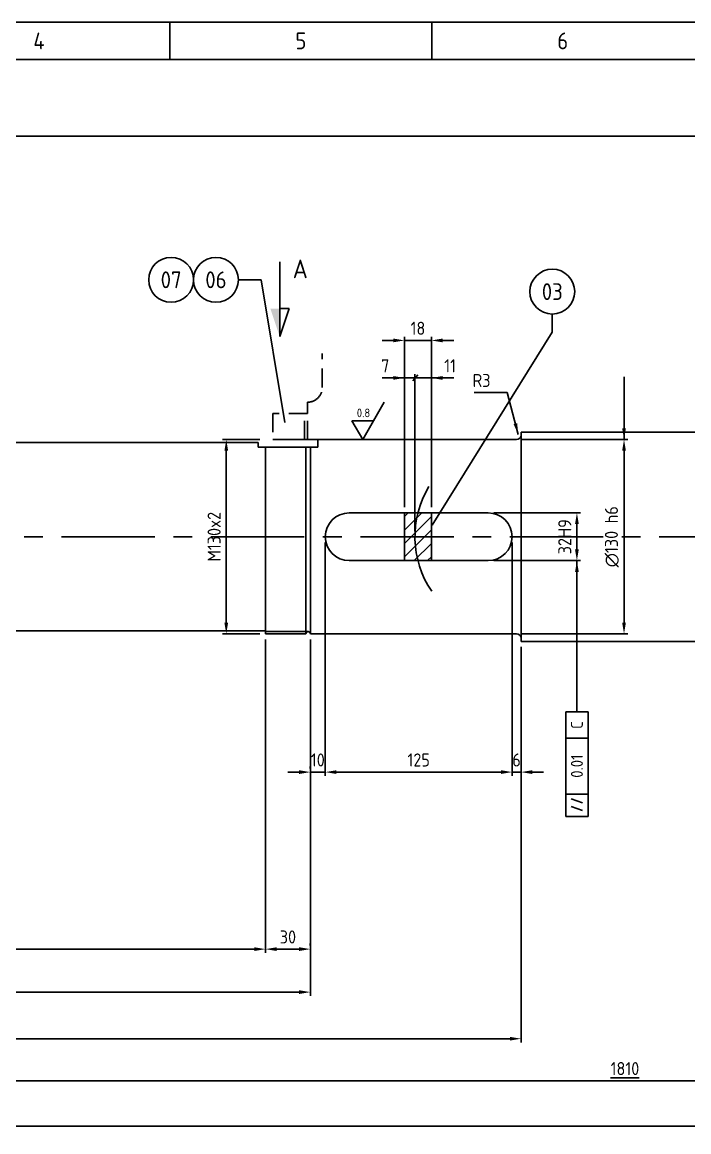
# Model space of a CAD drawing. Extents: x -1071 to 2610, y 0 to 1485.
# Drawn here: x 602 to 1048, y 742 to 1485 of the extents above; entities that cross this region are included whole.
import ezdxf
from ezdxf.enums import TextEntityAlignment as Align

# ---------------------------------------------------------------- set-up
doc = ezdxf.new("R2010")
doc.units = 0
doc.header["$LTSCALE"] = 50
doc.header["$PDMODE"] = 3
doc.header["$PDSIZE"] = 15
doc.linetypes.add('CENTER', pattern=[2, 1.25, -0.25, 0.25, -0.25])
doc.linetypes.add('HIDDEN', pattern=[0.375, 0.25, -0.125])
doc.layers.get('0').update_dxf_attribs({"linetype": 'CONTINUOUS'})
doc.layers.get('DEFPOINTS').update_dxf_attribs({"linetype": 'CONTINUOUS'})
for name, color, linetype in [('111', 1, 'CONTINUOUS'), ('112', 2, 'CONTINUOUS'), ('113', 3, 'CONTINUOUS'), ('114', 4, 'CONTINUOUS'), ('121', 1, 'HIDDEN'), ('131', 1, 'CENTER'), ('212', 2, 'CONTINUOUS'), ('213', 3, 'CONTINUOUS'), ('214', 4, 'CONTINUOUS'), ('412', 2, 'CONTINUOUS'), ('511', 1, 'CONTINUOUS'), ('KADER', 7, 'CONTINUOUS'), ('KADERTXT', 7, 'CONTINUOUS'), ('TITLEBLK', 7, 'CONTINUOUS')]:
    doc.layers.add(name, color=color, linetype=linetype)
doc.styles.add('ISO', font='ISO')
doc.styles.add('ISO35', font='isocp.shx', dxfattribs={"height": 8.75})
doc.styles.add('ISO50', font='isocp.shx', dxfattribs={"height": 12.5})
doc.dimstyles.new('STD', dxfattribs={"dimscale": 2.5, "dimtxt": 8.75, "dimasz": 3, "dimexe": 1, "dimexo": 1.5, "dimgap": 1.5, "dimtad": 1, "dimdec": 1, "dimzin": 13, "dimtxsty": 'ISO35', "dimcen": 3, "dimdle": 1.25, "dimclrd": 2, "dimclre": 2, "dimclrt": 3, "dimazin": 3, "dimtfac": 1, "dimtdec": 1, "dimtix": 1, "dimtmove": 0, "dimatfit": 3, "dimtolj": 1, "dimtzin": 13})

# ---------------------------------------------------------------- blocks, each defined once
blk = doc.blocks.new('KADER')
at = {"layer": 'KADER', "color": 4, "linetype": 'CONTINUOUS'}
for p, q in [((280.33, 594), (280.33, 584)), ((350.42, 594), (350.42, 584))]:
    blk.add_line(p, q, dxfattribs=at)
at = {"layer": 'KADER', "color": 1, "linetype": 'CONTINUOUS'}
blk.add_lwpolyline([(841, 0), (841, 594), (0, 594), (0, 0)], close=True, dxfattribs=at)
at = {"layer": 'KADER', "color": 5, "linetype": 'CONTINUOUS'}
blk.add_lwpolyline([(831, 10), (831, 584), (10, 584), (10, 10)], close=True, dxfattribs=at)
at = {"layer": 'KADER', "color": 4, "linetype": 'CONTINUOUS', "style": 'ISO50'}
for s, p in [('4', (245.29, 589)), ('5', (315.38, 589)), ('6', (385.46, 589))]:
    blk.add_text(s, height=4.5, dxfattribs=at).set_placement(p, align=Align.MIDDLE)
blk = doc.blocks.new('A1')
blk.add_blockref('KADER', (0, 0))
at = {"layer": 'KADERTXT', "color": 2, "linetype": 'CONTINUOUS', "style": 'ISO', "flags": 8}
for tag, p, height in [('WNR5', (659, 114.5), 2), ('WDAT5', (672.5, 114.5), 2), ('WGET5', (692.5, 114.5), 2), ('WOMS5', (713, 114.5), 2), ('WNR4', (659, 109.5), 2), ('WDAT4', (672.5, 109.5), 2), ('WGET4', (692.5, 109.5), 2), ('WOMS4', (713, 109.5), 2), ('WNR3', (659, 104.5), 2), ('WDAT3', (672.5, 104.5), 2), ('WGET3', (692.5, 104.5), 2), ('WOMS3', (713, 104.5), 2), ('WNR2', (659, 99.5), 2), ('WDAT2', (672.5, 99.5), 2), ('WGET2', (692.5, 99.5), 2), ('WOMS2', (713, 99.5), 2), ('WNR1', (659, 94.5), 2), ('WDAT1', (672.5, 94.5), 2), ('WGET1', (692.5, 94.5), 2), ('WOMS1', (713, 94.5), 2), ('DATUM', (695, 68), 2), ('GET', (726, 68), 2), ('SCHAAL', (652.88, 58), 2), ('TLCL', (809.37, 58.66), 2.25)]:
    blk.add_attdef(tag, p, '', height=height, dxfattribs=at)
at = {"layer": 'KADERTXT', "color": 4, "linetype": 'CONTINUOUS', "style": 'ISO50', "flags": 8}
for tag, p in [('TITEL1', (655, 45)), ('TITEL2', (655, 37.5)), ('TITEL3', (655, 30.5)), ('CLIENTTEKNR', (783, 30)), ('CLIENTREV', (823.5, 30)), ('TEKNR', (783, 15)), ('REVCODE', (824, 15))]:
    blk.add_attdef(tag, p, '', height=4.5, dxfattribs=at)
at = {"layer": 'KADERTXT', "color": 3, "linetype": 'CONTINUOUS', "style": 'ISO35', "flags": 8}
for tag, p in [('OPDR1', (731, 46)), ('REFNR', (790, 46)), ('OPDR2', (731, 40.5)), ('OPDR3', (731, 35)), ('OPDR4', (731, 30))]:
    blk.add_attdef(tag, p, '', height=3.2, dxfattribs=at)
blk = doc.blocks.new('*D8')
at = {"color": 2, "linetype": 'BYBLOCK'}
for p, q in [((1006.02, 1131.74), (1076.67, 1131.74)), ((1074.17, 1124.24), (1074.17, 1009.24)), ((1006.02, 1001.74), (1076.67, 1001.74))]:
    blk.add_line(p, q, dxfattribs=at)
for points in [[(1072.92, 1124.24), (1075.42, 1124.24), (1074.17, 1131.74)], [(1072.92, 1009.24), (1075.42, 1009.24), (1074.17, 1001.74)]]:
    blk.add_solid(points, dxfattribs=at)
at = {"layer": 'DEFPOINTS', "color": 0, "linetype": 'BYBLOCK'}
for p in [(1002.27, 1131.74), (1002.27, 1001.74), (1074.17, 1001.74)]:
    blk.add_point(p, dxfattribs=at)
at = {"color": 3, "linetype": 'BYBLOCK', "insert": (1066.04, 1066.74), "char_height": 8.75, "attachment_point": 5, "rotation": 90, "style": 'ISO35'}
blk.add_mtext('\\A1;∅130 h6', dxfattribs=at)
blk = doc.blocks.new('*D18')
at = {"color": 2, "linetype": 'BYBLOCK'}
for p, q in [((830.52, 1131.74), (805.52, 1131.74)), ((808.02, 1124.24), (808.02, 1009.24)), ((830.52, 1001.74), (805.52, 1001.74))]:
    blk.add_line(p, q, dxfattribs=at)
for points in [[(806.77, 1124.24), (809.27, 1124.24), (808.02, 1131.74)], [(806.77, 1009.24), (809.27, 1009.24), (808.02, 1001.74)]]:
    blk.add_solid(points, dxfattribs=at)
at = {"layer": 'DEFPOINTS', "color": 0, "linetype": 'BYBLOCK'}
for p in [(834.27, 1131.74), (808.02, 1001.74), (834.27, 1001.74)]:
    blk.add_point(p, dxfattribs=at)
at = {"color": 3, "linetype": 'BYBLOCK', "insert": (799.9, 1066.74), "char_height": 8.75, "attachment_point": 5, "rotation": 90, "style": 'ISO35'}
blk.add_mtext('\\A1;M130x2', dxfattribs=at)
blk = doc.blocks.new('*D19')
at = {"color": 2, "linetype": 'BYBLOCK'}
for p, q in [((987.02, 1082.74), (1045.14, 1082.74)), ((1042.64, 1075.24), (1042.64, 1058.24)), ((987.02, 1050.74), (1045.14, 1050.74))]:
    blk.add_line(p, q, dxfattribs=at)
for points in [[(1041.39, 1075.24), (1043.89, 1075.24), (1042.64, 1082.74)], [(1041.39, 1058.24), (1043.89, 1058.24), (1042.64, 1050.74)]]:
    blk.add_solid(points, dxfattribs=at)
at = {"layer": 'DEFPOINTS', "color": 0, "linetype": 'BYBLOCK'}
for p in [(983.27, 1082.74), (983.27, 1050.74), (1042.64, 1050.74)]:
    blk.add_point(p, dxfattribs=at)
at = {"color": 3, "linetype": 'BYBLOCK', "insert": (1034.51, 1066.74), "char_height": 8.75, "attachment_point": 5, "rotation": 90, "style": 'ISO35'}
blk.add_mtext('\\A1;32H9', dxfattribs=at)
blk = doc.blocks.new('*D20')
at = {"color": 2, "linetype": 'BYBLOCK'}
for p, q in [((919.77, 1198.12), (912.27, 1198.12)), ((927.27, 1086.49), (927.27, 1200.62)), ((945.27, 1198.12), (927.27, 1198.12)), ((945.27, 1086.49), (945.27, 1200.62)), ((952.77, 1198.12), (960.27, 1198.12))]:
    blk.add_line(p, q, dxfattribs=at)
for points in [[(919.77, 1199.37), (919.77, 1196.87), (927.27, 1198.12)], [(952.77, 1199.37), (952.77, 1196.87), (945.27, 1198.12)]]:
    blk.add_solid(points, dxfattribs=at)
at = {"layer": 'DEFPOINTS', "color": 0, "linetype": 'BYBLOCK'}
for p in [(927.27, 1198.12), (927.27, 1082.74), (945.27, 1082.74)]:
    blk.add_point(p, dxfattribs=at)
at = {"color": 3, "linetype": 'BYBLOCK', "insert": (936.27, 1206.24), "char_height": 8.75, "attachment_point": 5, "style": 'ISO35'}
blk.add_mtext('\\A1;18', dxfattribs=at)
blk = doc.blocks.new('F20')
at = {"layer": '114', "color": 4, "linetype": 'CONTINUOUS'}
for p, q in [((0, 0), (-20, 0)), ((-7.5, 2.5), (-7.5, 0)), ((0, 0), (-7.5, 2.5))]:
    blk.add_line(p, q, dxfattribs=at)
blk.add_solid([(0, 0), (-7.5, 0), (-7.5, -2.5)], dxfattribs=at)
blk = doc.blocks.new('*D32')
at = {"color": 2, "linetype": 'BYBLOCK'}
for p, q in [((764.76, 1071.89), (764.76, 862.18)), ((100.26, 887.64), (100.26, 862.18)), ((107.76, 864.68), (757.26, 864.68))]:
    blk.add_line(p, q, dxfattribs=at)
for points in [[(107.76, 865.93), (107.76, 863.43), (100.26, 864.68)], [(757.26, 865.93), (757.26, 863.43), (764.76, 864.68)]]:
    blk.add_solid(points, dxfattribs=at)
at = {"layer": 'DEFPOINTS', "color": 0, "linetype": 'BYBLOCK'}
for p in [(764.76, 1075.64), (100.26, 891.39), (764.76, 864.68)]:
    blk.add_point(p, dxfattribs=at)
at = {"color": 3, "linetype": 'BYBLOCK', "insert": (432.51, 872.8), "char_height": 8.75, "attachment_point": 5, "style": 'ISO35'}
blk.add_mtext('\\A1;664.5', dxfattribs=at)
blk = doc.blocks.new('*D33')
at = {"color": 2, "linetype": 'BYBLOCK'}
for p, q in [((794.76, 1071.89), (794.76, 833.42)), ((100.26, 860.93), (100.26, 833.42)), ((107.76, 835.92), (787.26, 835.92))]:
    blk.add_line(p, q, dxfattribs=at)
for points in [[(107.76, 837.17), (107.76, 834.67), (100.26, 835.92)], [(787.26, 837.17), (787.26, 834.67), (794.76, 835.92)]]:
    blk.add_solid(points, dxfattribs=at)
at = {"layer": 'DEFPOINTS', "color": 0, "linetype": 'BYBLOCK'}
for p in [(794.76, 1075.64), (100.26, 864.68), (794.76, 835.92)]:
    blk.add_point(p, dxfattribs=at)
at = {"color": 3, "linetype": 'BYBLOCK', "insert": (447.51, 844.05), "char_height": 8.75, "attachment_point": 5, "style": 'ISO35'}
blk.add_mtext('\\A1;694.5', dxfattribs=at)
blk = doc.blocks.new('*D34')
at = {"color": 2, "linetype": 'BYBLOCK'}
for p, q in [((935.76, 1066.89), (935.76, 802.22)), ((100.26, 832.17), (100.26, 802.22)), ((107.76, 804.72), (928.26, 804.72))]:
    blk.add_line(p, q, dxfattribs=at)
for points in [[(107.76, 805.97), (107.76, 803.47), (100.26, 804.72)], [(928.26, 805.97), (928.26, 803.47), (935.76, 804.72)]]:
    blk.add_solid(points, dxfattribs=at)
at = {"layer": 'DEFPOINTS', "color": 0, "linetype": 'BYBLOCK'}
for p in [(935.76, 1070.64), (100.26, 835.92), (935.76, 804.72)]:
    blk.add_point(p, dxfattribs=at)
at = {"color": 3, "linetype": 'BYBLOCK', "insert": (518.01, 812.85), "char_height": 8.75, "attachment_point": 5, "style": 'ISO35'}
blk.add_mtext('\\A1;835.5', dxfattribs=at)
blk = doc.blocks.new('*D36')
at = {"color": 2, "linetype": 'BYBLOCK'}
for p, q in [((834.27, 842.87), (834.27, 841.62)), ((841.77, 839.12), (856.77, 839.12)), ((864.27, 842.87), (864.27, 841.62))]:
    blk.add_line(p, q, dxfattribs=at)
for points in [[(841.77, 840.37), (841.77, 837.87), (834.27, 839.12)], [(856.77, 840.37), (856.77, 837.87), (864.27, 839.12)]]:
    blk.add_solid(points, dxfattribs=at)
at = {"layer": 'DEFPOINTS', "color": 0, "linetype": 'BYBLOCK'}
for p in [(834.27, 839.12), (864.27, 839.12), (864.27, 839.12)]:
    blk.add_point(p, dxfattribs=at)
at = {"color": 3, "linetype": 'BYBLOCK', "insert": (849.27, 847.25), "char_height": 8.75, "attachment_point": 5, "style": 'ISO35'}
blk.add_mtext('\\A1;30', dxfattribs=at)
blk = doc.blocks.new('*D42')
at = {"color": 2, "linetype": 'BYBLOCK'}
for p, q in [((874.27, 1062.99), (874.27, 906.74)), ((999.27, 1062.99), (999.27, 906.74)), ((881.77, 909.24), (991.77, 909.24))]:
    blk.add_line(p, q, dxfattribs=at)
for points in [[(881.77, 910.49), (881.77, 907.99), (874.27, 909.24)], [(991.77, 910.49), (991.77, 907.99), (999.27, 909.24)]]:
    blk.add_solid(points, dxfattribs=at)
at = {"layer": 'DEFPOINTS', "color": 0, "linetype": 'BYBLOCK'}
for p in [(874.27, 1066.74), (999.27, 1066.74), (999.27, 909.24)]:
    blk.add_point(p, dxfattribs=at)
at = {"color": 3, "linetype": 'BYBLOCK', "insert": (936.77, 917.36), "char_height": 8.75, "attachment_point": 5, "style": 'ISO35'}
blk.add_mtext('\\A1;125', dxfattribs=at)
blk = doc.blocks.new('*D43')
at = {"color": 2, "linetype": 'BYBLOCK'}
for p, q in [((991.77, 909.24), (984.27, 909.24)), ((999.27, 909.24), (1005.27, 909.24)), ((1005.27, 906.59), (1005.27, 906.74)), ((1012.77, 909.24), (1020.27, 909.24))]:
    blk.add_line(p, q, dxfattribs=at)
for points in [[(991.77, 910.49), (991.77, 907.99), (999.27, 909.24)], [(1012.77, 910.49), (1012.77, 907.99), (1005.27, 909.24)]]:
    blk.add_solid(points, dxfattribs=at)
at = {"layer": 'DEFPOINTS', "color": 0, "linetype": 'BYBLOCK'}
for p in [(999.27, 1066.74), (1005.27, 910.34), (1005.27, 909.24)]:
    blk.add_point(p, dxfattribs=at)
at = {"color": 3, "linetype": 'BYBLOCK', "insert": (1002.27, 917.36), "char_height": 8.75, "attachment_point": 5, "style": 'ISO35'}
blk.add_mtext('\\A1;6', dxfattribs=at)
blk = doc.blocks.new('*D44')
at = {"color": 2, "linetype": 'BYBLOCK'}
for p, q in [((856.77, 909.24), (849.27, 909.24)), ((864.27, 912.99), (864.27, 911.74)), ((874.27, 909.24), (864.27, 909.24)), ((874.27, 912.99), (874.27, 911.74)), ((881.77, 909.24), (889.27, 909.24))]:
    blk.add_line(p, q, dxfattribs=at)
for points in [[(856.77, 910.49), (856.77, 907.99), (864.27, 909.24)], [(881.77, 910.49), (881.77, 907.99), (874.27, 909.24)]]:
    blk.add_solid(points, dxfattribs=at)
at = {"layer": 'DEFPOINTS', "color": 0, "linetype": 'BYBLOCK'}
for p in [(864.27, 909.24), (864.27, 909.24), (874.27, 909.24)]:
    blk.add_point(p, dxfattribs=at)
at = {"color": 3, "linetype": 'BYBLOCK', "insert": (869.27, 917.36), "char_height": 8.75, "attachment_point": 5, "style": 'ISO35'}
blk.add_mtext('\\A1;10', dxfattribs=at)
blk = doc.blocks.new('I32')
at = {"layer": '113', "color": 3, "linetype": 'CONTINUOUS'}
for p, q in [((0, 0), (5.77, 10)), ((-2.89, 5), (2.89, 5)), ((0, 0), (-2.89, 5))]:
    blk.add_line(p, q, dxfattribs=at)
at = {"layer": '212', "color": 2, "linetype": 'CONTINUOUS', "style": 'ISO', "flags": 8}
blk.add_attdef('RUW', text='', height=2.3, dxfattribs=at).set_placement((2, 6), align=Align.RIGHT)
blk = doc.blocks.new('POSNR')
at = {"layer": '114', "color": 4, "linetype": 'CONTINUOUS'}
blk.add_circle((0, 0), 6, dxfattribs=at)
at = {"layer": '113', "color": 3, "linetype": 'CONTINUOUS', "style": 'ISO35', "flags": 1}
for tag, p in [('AANTAL', (0, -11)), ('BENAMING', (0, -16)), ('LENGTE', (0, -21)), ('MATERIAAL', (0, -26)), ('GEWICHT', (0, -31)), ('OPMERKINGEN', (0, -36))]:
    blk.add_attdef(tag, p, '', height=3.2, dxfattribs=at)
blk = doc.blocks.new('AB36')
at = {"layer": '112', "color": 2, "linetype": 'CONTINUOUS'}
for p, q in [((-33, 3), (-5, 3)), ((-33, 3), (-33, -3)), ((-27, 3), (-27, -3)), ((-12, 3), (-12, -3)), ((-5, 3), (-5, -3)), ((-5, 0), (0, 0)), ((-33, -3), (-5, -3))]:
    blk.add_line(p, q, dxfattribs=at)
at = {"layer": '113', "color": 3, "linetype": 'CONTINUOUS'}
for p, q in [((-31.35, -1.5), (-30.26, 1.5)), ((-29.35, -1.5), (-28.26, 1.5))]:
    blk.add_line(p, q, dxfattribs=at)
at = {"layer": '113', "color": 3, "linetype": 'CONTINUOUS', "style": 'ISO', "flags": 8}
for tag, p in [('TOL', (-19.5, 0)), ('REF', (-8.5, 0))]:
    blk.add_attdef(tag, text='', height=3.2, dxfattribs=at).set_placement(p, align=Align.MIDDLE)

msp = doc.modelspace()

# ---------------------------------------------------------------- hatches: boundary and pattern name
at = {"layer": '511'}
h = msp.add_hatch(dxfattribs=at)
h.set_pattern_fill('ANSI31', color=256, scale=2, style=0)
h.paths.add_polyline_path([(875.7579, 1140.6411), (875.7579, 1156.6411), (857.7579, 1156.6411), (857.7579, 1140.6411)])
h.paths.add_polyline_path([(875.7579, 1140.6411), (857.7579, 1140.6411), (857.7579, 1124.6411), (875.7579, 1124.6411)])

# ---------------------------------------------------------------- linework, layer by layer
at = {"color": 2, "linetype": 'BYBLOCK'}
for p, q in [((472.7579, 1408.8224), (1838.0609, 1408.8224)), ((857.7579, 1248.4641), (857.7579, 1244.4314)), ((864.7579, 1144.3911), (864.7579, 1249.4314)), ((875.7579, 1164.1411), (875.7579, 1249.4314)), ((850.2579, 1246.9314), (842.7579, 1246.9314)), ((857.2579, 1246.9314), (849.7579, 1246.9314)), ((864.7579, 1246.9314), (857.7579, 1246.9314)), ((875.7579, 1246.9314), (864.7579, 1246.9314)), ((872.2579, 1246.9314), (879.7579, 1246.9314)), ((883.2579, 1246.9314), (890.7579, 1246.9314)), ((107.7579, 776.5928), (1533.0609, 776.5928)), ((107.7579, 746.0873), (1778.0609, 746.0873))]:
    msp.add_line(p, q, dxfattribs=at)
for points in [[(850.2579, 1248.1814), (850.2579, 1245.6814), (857.7579, 1246.9314)], [(883.2579, 1248.1814), (883.2579, 1245.6814), (875.7579, 1246.9314)]]:
    msp.add_solid(points, dxfattribs=at)
at = {"layer": '111'}
for p, q in [((761.8311, 1312.5904), (746.6092, 1312.5904)), ((777.6626, 1217.1626), (761.8311, 1312.5904)), ((956.6543, 1277.4993), (956.6543, 1289.7)), ((876.2588, 1148.2959), (956.6543, 1277.4993)), ((799.7579, 1205.6411), (769.7579, 1205.6411)), ((793.2579, 1077.1411), (764.7579, 1077.1411))]:
    msp.add_line(p, q, dxfattribs=at)
at = {"layer": '114'}
for p, q in [((935.7579, 1210.6411), (935.7579, 1070.6411)), ((1178.6636, 1210.6411), (935.7579, 1210.6411)), ((759.7579, 1203.6411), (537.2579, 1203.6411)), ((759.7579, 1203.6411), (759.7579, 1200.6411)), ((932.7579, 1205.6411), (799.7579, 1205.6411)), ((799.7579, 1205.6411), (799.7579, 1200.6411)), ((799.7579, 1200.6411), (759.7579, 1200.6411)), ((764.7579, 1200.6411), (764.7579, 1075.6411)), ((791.7579, 1200.6411), (791.7579, 1075.6411)), ((794.7579, 1200.6411), (794.7579, 1075.6411)), ((820.7579, 1156.6411), (913.7579, 1156.6411)), ((857.7579, 1124.6411), (857.7579, 1156.6411)), ((875.7579, 1124.6411), (875.7579, 1156.6411)), ((820.7579, 1124.6411), (913.7579, 1124.6411)), ((764.7579, 1077.6411), (537.2579, 1077.6411)), ((791.7579, 1075.6411), (764.7579, 1075.6411)), ((932.7579, 1075.6411), (794.7579, 1075.6411)), ((1165.1102, 1070.6411), (935.7579, 1070.6411))]:
    msp.add_line(p, q, dxfattribs=at)
for centre, radius, start, end in [((932.7579, 1208.6411), 3, 270, 0), ((929.7579, 1140.6411), 65, 148.8301486, 214.1454104), ((820.7579, 1140.6411), 16, 90, 270), ((913.7579, 1140.6411), 16, 270, 90), ((793.2579, 1075.6411), 1.5, 0, 180), ((932.7579, 1072.6411), 3, 0, 90)]:
    msp.add_arc(centre, radius, start, end, dxfattribs=at)
at = {"layer": '121'}
for p, q in [((802.7579, 1240.6311), (802.7579, 1263.3483)), ((792.7579, 1223.1411), (792.7579, 1230.6411)), ((792.7679, 1230.6411), (792.7579, 1230.6411)), ((792.7579, 1223.1411), (769.7579, 1223.1411)), ((769.7579, 1223.1411), (769.7579, 1205.6411)), ((790.7579, 1205.6411), (790.7579, 1223.1411)), ((792.7579, 1205.6411), (792.7579, 1223.1411))]:
    msp.add_line(p, q, dxfattribs=at)
msp.add_arc((792.7679, 1240.6311), 9.99, 270, 360, dxfattribs=at)
at = {"layer": '131'}
msp.add_line((1990.7247, 1140.6411), (89.6761, 1140.6411), dxfattribs=at)
at = {"layer": '412'}
msp.add_line((863.4049, 1245.0677), (866.7486, 1248.9245), dxfattribs=at)
at = {"layer": 'DEFPOINTS', "color": 0, "linetype": 'BYBLOCK'}
for p in [(857.7579, 1252.2141), (857.7579, 1246.9314), (864.7579, 1246.9314), (875.7579, 1160.3911), (864.7579, 1140.6411), (864.7579, 1140.6411)]:
    msp.add_point(p, dxfattribs=at)

# ---------------------------------------------------------------- block references
at = {"layer": '111'}
ref = msp.add_blockref('POSNR', (701.6092, 1312.5904), dxfattribs=dict(at, xscale=2.5, yscale=2.5, zscale=2.5))
ref.add_attrib('STUKNR', '07', dxfattribs={"layer": '114', "color": 4, "linetype": 'CONTINUOUS', "height": 11.25, "style": 'ISO50'}).set_placement((701.6092, 1312.5904), align=Align.MIDDLE)
ref = msp.add_blockref('POSNR', (731.6092, 1312.5904), dxfattribs=dict(at, xscale=2.5, yscale=2.5, zscale=2.5))
ref.add_attrib('STUKNR', '06', dxfattribs={"layer": '114', "color": 4, "linetype": 'CONTINUOUS', "height": 11.25, "style": 'ISO50'}).set_placement((731.6092, 1312.5904), align=Align.MIDDLE)
ref = msp.add_blockref('POSNR', (956.6543, 1304.7), dxfattribs=dict(at, xscale=2.5, yscale=2.5, zscale=2.5))
ref.add_attrib('STUKNR', '03', dxfattribs={"layer": '114', "color": 4, "linetype": 'CONTINUOUS', "height": 11.25, "style": 'ISO50'}).set_placement((956.6543, 1304.7), align=Align.MIDDLE)
at = {"layer": '213', "color": 3, "linetype": 'CONTINUOUS', "xscale": 2.5, "yscale": 2.5, "zscale": 2.5, "rotation": 90}
msp.add_blockref('AB36', (973.1197, 1035.8748), dxfattribs=at).add_auto_attribs({'TOL': '0.01', 'REF': 'C'})
at = {"layer": '412', "xscale": 2.5, "yscale": 2.5, "zscale": 2.5, "rotation": 270}
msp.add_blockref('F20', (774.2899, 1274.5802), dxfattribs=at)
at = {"layer": '511', "xscale": 2.5, "yscale": 2.5, "zscale": 2.5}
msp.add_blockref('I32', (829.8052, 1205.6411), dxfattribs=at).add_auto_attribs({'RUW': '0.8'})
at = {"layer": 'TITLEBLK', "xscale": 2.5, "yscale": 2.5, "zscale": 2.5}
msp.add_blockref('A1', (0, 0), dxfattribs=at)

# ---------------------------------------------------------------- texts
at = {"color": 3, "linetype": 'BYBLOCK', "char_height": 8.75, "attachment_point": 5, "style": 'ISO35'}
for s, insert in [('\\A1;7', (844.8822, 1255.0564)), ('\\A1;11', (888.2627, 1255.0564)), ('\\L1810', (1005.2699, 784.7178))]:
    msp.add_mtext(s, dxfattribs=dict(at, insert=insert))
at = {"layer": '214', "style": 'ISO50'}
msp.add_text('A', height=12.5, dxfattribs=at).set_placement((782.9795, 1313.6689))
at = {"layer": '412', "color": 3, "insert": (915.3191, 1245.2433), "char_height": 8.75, "attachment_point": 6, "style": 'ISO35'}
msp.add_mtext('\\A1;R3', dxfattribs=at)

# ---------------------------------------------------------------- dimensions: what is measured, and where the dimension line sits
at = {"layer": '412'}
for base, p1, p2, picture, middle, set_off in [((857.7579, 1272.0244), (875.7579, 1156.6411), (857.7579, 1156.6411), '*D20', (866.7579, 1280.1494), (-69.5168, 73.9055)), ((929.7579, 983.1414), (804.7579, 1140.6411), (929.7579, 1140.6411), '*D42', (867.2579, 991.2672), (-69.5168, 73.9055)), ((794.7579, 983.1414), (804.7579, 983.1414), (794.7579, 983.1414), '*D44', (799.7579, 991.2664), (-69.5168, 73.9055)), ((794.7579, 864.6752), (764.7579, 864.6752), (794.7579, 864.6752), '*D36', (779.7579, 921.1513), (-69.5168, 25.5545))]:
    dim = msp.add_linear_dim(base=base, p1=p1, p2=p2, dimstyle='STD', dxfattribs=at)
    dim.commit()
    dim.dimension.update_dxf_attribs({"geometry": picture, "text_midpoint": middle, "insert": set_off})
for base, p1, p2, text, picture, middle in [((738.5055, 1075.6411), (764.7579, 1205.6411), (764.7579, 1075.6411), 'M<>x2', '*D18', (730.3797, 1140.6411)), ((1004.6494, 1075.6411), (932.7579, 1205.6411), (932.7579, 1075.6411), '%%c<> h6', '*D8', (996.5244, 1140.6411)), ((973.1197, 1124.6411), (913.7579, 1156.6411), (913.7579, 1124.6411), '<>H9', '*D19', (964.9938, 1140.6411))]:
    dim = msp.add_linear_dim(base=base, p1=p1, p2=p2, angle=90, text=text, dimstyle='STD', dxfattribs=at)
    dim.commit()
    dim.dimension.update_dxf_attribs({"geometry": picture, "text_midpoint": middle, "insert": (-69.5168, 73.9055)})
dim = msp.add_linear_dim(base=(935.7579, 983.1414), p1=(929.7579, 1140.6411), p2=(935.7579, 984.2433), dimstyle='STD', override={"dimse1": 1}, dxfattribs=at)
dim.commit()
dim.dimension.update_dxf_attribs({"geometry": '*D43', "text_midpoint": (932.7579, 991.2664), "insert": (-69.5168, 73.9055)})
for base, p1, p2, picture, middle in [((764.7579, 864.6752), (100.2579, 891.3912), (764.7579, 1075.6411), '*D32', (432.5079, 872.8002)), ((794.7579, 835.923), (100.2579, 864.6752), (794.7579, 1075.6411), '*D33', (447.5079, 844.048)), ((935.7579, 804.7211), (100.2579, 835.923), (935.7579, 1070.6411), '*D34', (518.0079, 812.8461))]:
    dim = msp.add_linear_dim(base=base, p1=p1, p2=p2, dimstyle='STD', dxfattribs=at)
    dim.commit()
    dim.dimension.update_dxf_attribs({"geometry": picture, "text_midpoint": middle})

# ---------------------------------------------------------------- leaders
at = {"layer": '412', "color": 2}
for points in [[(1004.6494, 1205.6411), (1004.6494, 1247.7487)], [(973.1197, 1124.6411), (973.1197, 1035.8748)]]:
    msp.add_leader(points, dimstyle='STD', dxfattribs=at)
at = {"layer": '412', "color": 2, "annotation_type": 0, "has_hookline": 1, "hookline_direction": 1, "text_width": 10.8624}
msp.add_leader([(933.8414, 1209.0706), (926.5691, 1237.1183), (919.0691, 1237.1183)], dimstyle='STD', dxfattribs=at)

doc.saveas('drawing.dxf')
